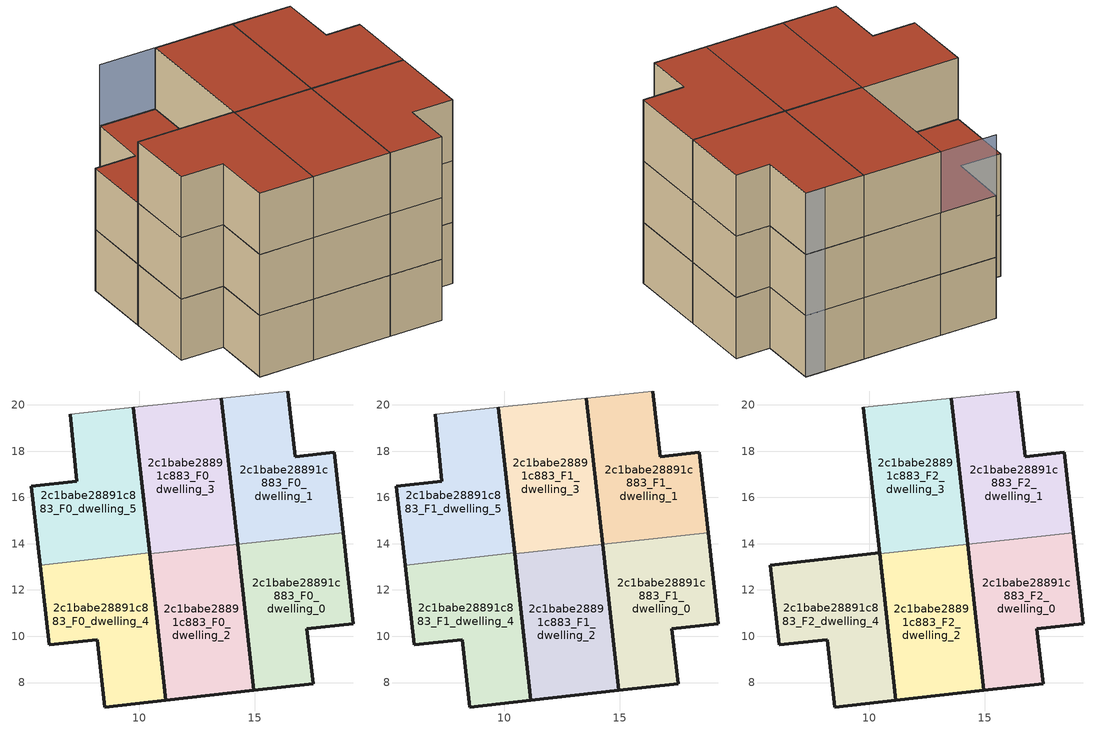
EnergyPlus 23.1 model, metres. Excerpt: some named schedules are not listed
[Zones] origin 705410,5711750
2c1babe28891c883_F0_dwelling_0
 floor ground (EU_floor_Construction): 17.52,7.94 17.25,10.32 19.25,10.55 18.81,14.47 14.25,13.97 14.95,7.66 z0
 wall outside (EU_wall_Construction): 18.81,14.47 19.25,10.55 17.25,10.32 17.52,7.94 14.95,7.66 14.25,13.97 z0:3
 wall to 2c1babe28891c883_F0_dwelling_1 (EU_wall_Construction): 14.25,13.97 18.81,14.47 z0:3
2c1babe28891c883_F0_dwelling_1
 floor ground (EU_floor_Construction): 18.81,14.47 18.42,17.96 16.75,17.76 16.42,20.6 13.55,20.29 14.25,13.97 z0
 wall outside (EU_wall_Construction): 16.42,20.6 16.75,17.76 18.42,17.96 18.81,14.47 / 14.25,13.97 13.55,20.29 z0:3
 wall adiabatic (EU_wall_Construction): 13.55,20.29 16.42,20.6 z0:3
2c1babe28891c883_F0_dwelling_2
 floor ground (EU_floor_Construction): 14.95,7.66 14.25,13.98 10.45,13.56 11.15,7.23 z0
 wall outside (EU_wall_Construction): 14.25,13.98 14.95,7.66 11.15,7.23 10.45,13.56 z0:3
 wall to 2c1babe28891c883_F0_dwelling_3 (EU_wall_Construction): 10.45,13.56 14.25,13.98 z0:3
2c1babe28891c883_F0_dwelling_3
 floor ground (EU_floor_Construction): 14.25,13.98 13.55,20.29 9.75,19.89 10.45,13.56 z0
 wall outside (EU_wall_Construction): 13.55,20.29 14.25,13.98 / 10.45,13.56 9.75,19.89 z0:3
 wall adiabatic (EU_wall_Construction): 9.75,19.89 13.55,20.29 z0:3
2c1babe28891c883_F0_dwelling_4
 floor ground (EU_floor_Construction): 11.15,7.23 10.45,13.6 5.72,13.08 6.1,9.63 8.19,9.86 8.52,6.94 z0
 wall outside (EU_wall_Construction): 10.45,13.6 11.15,7.23 8.52,6.94 8.19,9.86 6.1,9.63 5.72,13.08 z0:3
 wall to 2c1babe28891c883_F0_dwelling_5 (EU_wall_Construction): 5.72,13.08 10.45,13.6 z0:3
2c1babe28891c883_F0_dwelling_5
 floor ground (EU_floor_Construction): 10.45,13.6 9.75,19.89 7.02,19.6 7.3,16.69 5.34,16.48 5.72,13.08 z0
 wall outside (EU_wall_Construction): 9.75,19.89 10.45,13.6 / 5.72,13.08 5.34,16.48 7.3,16.69 7.02,19.6 z0:3
 wall adiabatic (EU_wall_Construction): 7.02,19.6 9.75,19.89 z0:3
2c1babe28891c883_F1_dwelling_0
 floor to 2c1babe28891c883_F0_dwelling_0 (EU_floor_Construction): 17.52,7.94 17.25,10.32 19.25,10.55 18.81,14.47 14.25,13.97 14.95,7.66 z3
 wall outside (EU_wall_Construction): 18.81,14.47 19.25,10.55 17.25,10.32 17.52,7.94 14.95,7.66 14.25,13.97 z3:6
 wall to 2c1babe28891c883_F1_dwelling_1 (EU_wall_Construction): 14.25,13.97 18.81,14.47 z3:6
2c1babe28891c883_F1_dwelling_1
 floor to 2c1babe28891c883_F0_dwelling_1 (EU_floor_Construction): 18.81,14.47 18.42,17.96 16.75,17.76 16.42,20.6 13.55,20.29 14.25,13.97 z3
 wall outside (EU_wall_Construction): 16.42,20.6 16.75,17.76 18.42,17.96 18.81,14.47 / 14.25,13.97 13.55,20.29 z3:6
 wall adiabatic (EU_wall_Construction): 13.55,20.29 16.42,20.6 z3:6
2c1babe28891c883_F1_dwelling_2
 floor to 2c1babe28891c883_F0_dwelling_2 (EU_floor_Construction): 14.95,7.66 14.25,13.98 10.45,13.56 11.15,7.23 z3
 wall outside (EU_wall_Construction): 14.25,13.98 14.95,7.66 11.15,7.23 10.45,13.56 z3:6
 wall to 2c1babe28891c883_F1_dwelling_3 (EU_wall_Construction): 10.45,13.56 14.25,13.98 z3:6
2c1babe28891c883_F1_dwelling_3
 floor to 2c1babe28891c883_F0_dwelling_3 (EU_floor_Construction): 14.25,13.98 13.55,20.29 9.75,19.89 10.45,13.56 z3
 wall outside (EU_wall_Construction): 13.55,20.29 14.25,13.98 / 10.45,13.56 9.75,19.89 z3:6
 wall adiabatic (EU_wall_Construction): 9.75,19.89 13.55,20.29 z3:6
2c1babe28891c883_F1_dwelling_4
 floor to 2c1babe28891c883_F0_dwelling_4 (EU_floor_Construction): 11.15,7.23 10.45,13.6 5.72,13.08 6.1,9.63 8.19,9.86 8.52,6.94 z3
 wall outside (EU_wall_Construction): 10.45,13.6 11.15,7.23 8.52,6.94 8.19,9.86 6.1,9.63 5.72,13.08 z3:6
 wall to 2c1babe28891c883_F1_dwelling_5 (EU_wall_Construction): 5.72,13.08 10.45,13.6 z3:6
2c1babe28891c883_F1_dwelling_5
 floor to 2c1babe28891c883_F0_dwelling_5 (EU_floor_Construction): 10.45,13.6 9.75,19.89 7.02,19.6 7.3,16.69 5.34,16.48 5.72,13.08 z3
 wall outside (EU_wall_Construction): 9.75,19.89 10.45,13.6 / 5.72,13.08 5.34,16.48 7.3,16.69 7.02,19.6 z3:6
 wall adiabatic (EU_wall_Construction): 7.02,19.6 9.75,19.89 z3:6
 roof outside (EU_roof_Construction): 9.75,19.89 10.45,13.6 5.72,13.08 5.34,16.48 7.3,16.69 7.02,19.6 z6
2c1babe28891c883_F2_dwelling_0
 floor to 2c1babe28891c883_F1_dwelling_0 (EU_floor_Construction): 17.52,7.94 17.25,10.32 19.25,10.55 18.81,14.47 14.25,13.97 14.95,7.66 z6
 wall outside (EU_wall_Construction): 18.81,14.47 19.25,10.55 17.25,10.32 17.52,7.94 14.95,7.66 14.25,13.97 z6:9
 wall to 2c1babe28891c883_F2_dwelling_1 (EU_wall_Construction): 14.25,13.97 18.81,14.47 z6:9
 roof outside (EU_roof_Construction): 18.81,14.47 19.25,10.55 17.25,10.32 17.52,7.94 14.95,7.66 14.25,13.97 z9
2c1babe28891c883_F2_dwelling_1
 floor to 2c1babe28891c883_F1_dwelling_1 (EU_floor_Construction): 18.81,14.47 18.42,17.96 16.75,17.76 16.42,20.6 13.55,20.29 14.25,13.97 z6
 wall outside (EU_wall_Construction): 16.42,20.6 16.75,17.76 18.42,17.96 18.81,14.47 / 14.25,13.97 13.55,20.29 z6:9
 wall adiabatic (EU_wall_Construction): 13.55,20.29 16.42,20.6 z6:9
 roof outside (EU_roof_Construction): 16.42,20.6 16.75,17.76 18.42,17.96 18.81,14.47 14.25,13.97 13.55,20.29 z9
2c1babe28891c883_F2_dwelling_2
 floor to 2c1babe28891c883_F1_dwelling_2 (EU_floor_Construction): 14.95,7.66 14.25,13.98 10.45,13.56 11.15,7.23 z6
 wall outside (EU_wall_Construction): 14.25,13.98 14.95,7.66 11.15,7.23 10.45,13.56 z6:9
 wall to 2c1babe28891c883_F2_dwelling_3 (EU_wall_Construction): 10.45,13.56 14.25,13.98 z6:9
 roof outside (EU_roof_Construction): 14.25,13.98 14.95,7.66 11.15,7.23 10.45,13.56 z9
2c1babe28891c883_F2_dwelling_3
 floor to 2c1babe28891c883_F1_dwelling_3 (EU_floor_Construction): 14.25,13.98 13.55,20.29 9.75,19.89 10.45,13.56 z6
 wall outside (EU_wall_Construction): 13.55,20.29 14.25,13.98 / 10.45,13.56 9.75,19.89 z6:9
 wall adiabatic (EU_wall_Construction): 9.75,19.89 13.55,20.29 z6:9
 roof outside (EU_roof_Construction): 13.55,20.29 14.25,13.98 10.45,13.56 9.75,19.89 z9
2c1babe28891c883_F2_dwelling_4
 floor to 2c1babe28891c883_F1_dwelling_4 (EU_floor_Construction): 11.15,7.23 10.45,13.6 5.72,13.08 6.1,9.63 8.19,9.86 8.52,6.94 z6
 wall outside (EU_wall_Construction): 5.72,13.08 10.45,13.6 11.15,7.23 8.52,6.94 8.19,9.86 6.1,9.63 5.72,13.08 z6:9
 roof outside (EU_roof_Construction): 10.45,13.6 11.15,7.23 8.52,6.94 8.19,9.86 6.1,9.63 5.72,13.08 z9
shading: 16.42,20.6 7.03,19.6 z0:9
[Building]
EU S2 Campaign: North Axis=0; Terrain=City; Solar Distribution=FullExterior
[Site:Location]
London: Latitude=51.5; Longitude=-0.5; Time Zone=0; Elevation=25
[SizingPeriod:WeatherFileDays]
AnnualSizingPeriod: Begin Month=1; Begin Day of Month=1; End Month=12; End Day of Month=31; Day of Week for Start Day=Monday; Use Weather File Daylight Saving Period=No; Use Weather File Rain and Snow Indicators=No
[MATERIAL]
EU_InternalMass_Material: Roughness=MediumRough; Thickness=0.1; Conductivity=1; Density=1800; Specific Heat=900; Thermal Absorptance=0.9; Solar Absorptance=0.7; Visible Absorptance=0.7
[MATERIAL:NOMASS] Roughness=MediumRough; Thermal Absorptance=0.9; Solar Absorptance=0.7; Visible Absorptance=0.7
Name | Thermal Resistance
EU_wall_NoMass | 1.04674
EU_roof_NoMass | 4.32442
EU_floor_NoMass | 2.04616
[CONSTRUCTION]
EU_wall_Construction: EU_wall_NoMass
EU_roof_Construction: EU_roof_NoMass
EU_floor_Construction: EU_floor_NoMass
EU_InternalMass_Construction: EU_InternalMass_Material
[ZONE] Type=1; Multiplier=1; Ceiling Height=autocalculate; Floor Area=autocalculate; Part of Total Floor Area=Yes
Name | Volume
2c1babe28891c883_F0_dwelling_0; 2c1babe28891c883_F1_dwelling_0; 2c1babe28891c883_F2_dwelling_0 | 72.9705
2c1babe28891c883_F0_dwelling_1; 2c1babe28891c883_F1_dwelling_1; 2c1babe28891c883_F2_dwelling_1 | 72.9697
2c1babe28891c883_F0_dwelling_2; 2c1babe28891c883_F1_dwelling_2; 2c1babe28891c883_F2_dwelling_2 | 72.9712
2c1babe28891c883_F0_dwelling_3; 2c1babe28891c883_F1_dwelling_3; 2c1babe28891c883_F2_dwelling_3 | 72.9844
2c1babe28891c883_F0_dwelling_4; 2c1babe28891c883_F1_dwelling_4; 2c1babe28891c883_F2_dwelling_4 | 72.9617
2c1babe28891c883_F0_dwelling_5; 2c1babe28891c883_F1_dwelling_5 | 72.9639
[INTERNALMASS] Construction=EU_InternalMass_Construction
Name | Zone or ZoneList | Surface Area
2c1babe28891c883_F0_dwelling_0_EU_InternalMass | 2c1babe28891c883_F0_dwelling_0 | 24.323
2c1babe28891c883_F0_dwelling_1_EU_InternalMass | 2c1babe28891c883_F0_dwelling_1 | 24.3243
2c1babe28891c883_F0_dwelling_2_EU_InternalMass | 2c1babe28891c883_F0_dwelling_2 | 24.3236
2c1babe28891c883_F0_dwelling_3_EU_InternalMass | 2c1babe28891c883_F0_dwelling_3 | 24.3282
2c1babe28891c883_F0_dwelling_4_EU_InternalMass | 2c1babe28891c883_F0_dwelling_4 | 24.3205
2c1babe28891c883_F0_dwelling_5_EU_InternalMass | 2c1babe28891c883_F0_dwelling_5 | 24.3207
2c1babe28891c883_F1_dwelling_0_EU_InternalMass | 2c1babe28891c883_F1_dwelling_0 | 24.323
2c1babe28891c883_F1_dwelling_1_EU_InternalMass | 2c1babe28891c883_F1_dwelling_1 | 24.3243
2c1babe28891c883_F1_dwelling_2_EU_InternalMass | 2c1babe28891c883_F1_dwelling_2 | 24.3236
2c1babe28891c883_F1_dwelling_3_EU_InternalMass | 2c1babe28891c883_F1_dwelling_3 | 24.3282
2c1babe28891c883_F1_dwelling_4_EU_InternalMass | 2c1babe28891c883_F1_dwelling_4 | 24.3205
2c1babe28891c883_F1_dwelling_5_EU_InternalMass | 2c1babe28891c883_F1_dwelling_5 | 24.3207
2c1babe28891c883_F2_dwelling_0_EU_InternalMass | 2c1babe28891c883_F2_dwelling_0 | 29.1855
2c1babe28891c883_F2_dwelling_1_EU_InternalMass | 2c1babe28891c883_F2_dwelling_1 | 29.1905
2c1babe28891c883_F2_dwelling_2_EU_InternalMass | 2c1babe28891c883_F2_dwelling_2 | 29.1862
2c1babe28891c883_F2_dwelling_3_EU_InternalMass | 2c1babe28891c883_F2_dwelling_3 | 29.4316
2c1babe28891c883_F2_dwelling_4_EU_InternalMass | 2c1babe28891c883_F2_dwelling_4 | 28.9502
[OTHEREQUIPMENT] Fuel Type=Electricity; Design Level Calculation Method=Watts/Area; Power per Zone Floor Area=1; Fraction Latent=0; Fraction Radiant=0; Fraction Lost=0; Carbon Dioxide Generation Rate=0; EndUse Subcategory=EU_Step8_InternalGains
Name | Zone or ZoneList or Space or SpaceList | Schedule
EU_Step8_InternalGain_2c1babe28891c883_F0_dwelling_0_f000 | 2c1babe28891c883_F0_dwelling_0 | EU_Step8_GainSchedule_2c1babe28891c883_F0_dwelling_0_f000
EU_Step8_InternalGain_2c1babe28891c883_F0_dwelling_1_f000 | 2c1babe28891c883_F0_dwelling_1 | EU_Step8_GainSchedule_2c1babe28891c883_F0_dwelling_1_f000
EU_Step8_InternalGain_2c1babe28891c883_F0_dwelling_2_f000 | 2c1babe28891c883_F0_dwelling_2 | EU_Step8_GainSchedule_2c1babe28891c883_F0_dwelling_2_f000
EU_Step8_InternalGain_2c1babe28891c883_F0_dwelling_3_f000 | 2c1babe28891c883_F0_dwelling_3 | EU_Step8_GainSchedule_2c1babe28891c883_F0_dwelling_3_f000
EU_Step8_InternalGain_2c1babe28891c883_F0_dwelling_4_f000 | 2c1babe28891c883_F0_dwelling_4 | EU_Step8_GainSchedule_2c1babe28891c883_F0_dwelling_4_f000
EU_Step8_InternalGain_2c1babe28891c883_F0_dwelling_5_f000 | 2c1babe28891c883_F0_dwelling_5 | EU_Step8_GainSchedule_2c1babe28891c883_F0_dwelling_5_f000
EU_Step8_InternalGain_2c1babe28891c883_F1_dwelling_0_f000 | 2c1babe28891c883_F1_dwelling_0 | EU_Step8_GainSchedule_2c1babe28891c883_F1_dwelling_0_f000
EU_Step8_InternalGain_2c1babe28891c883_F1_dwelling_1_f000 | 2c1babe28891c883_F1_dwelling_1 | EU_Step8_GainSchedule_2c1babe28891c883_F1_dwelling_1_f000
EU_Step8_InternalGain_2c1babe28891c883_F1_dwelling_2_f000 | 2c1babe28891c883_F1_dwelling_2 | EU_Step8_GainSchedule_2c1babe28891c883_F1_dwelling_2_f000
EU_Step8_InternalGain_2c1babe28891c883_F1_dwelling_3_f000 | 2c1babe28891c883_F1_dwelling_3 | EU_Step8_GainSchedule_2c1babe28891c883_F1_dwelling_3_f000
EU_Step8_InternalGain_2c1babe28891c883_F1_dwelling_4_f000 | 2c1babe28891c883_F1_dwelling_4 | EU_Step8_GainSchedule_2c1babe28891c883_F1_dwelling_4_f000
EU_Step8_InternalGain_2c1babe28891c883_F1_dwelling_5_f000 | 2c1babe28891c883_F1_dwelling_5 | EU_Step8_GainSchedule_2c1babe28891c883_F1_dwelling_5_f000
EU_Step8_InternalGain_2c1babe28891c883_F2_dwelling_0_f000 | 2c1babe28891c883_F2_dwelling_0 | EU_Step8_GainSchedule_2c1babe28891c883_F2_dwelling_0_f000
EU_Step8_InternalGain_2c1babe28891c883_F2_dwelling_1_f000 | 2c1babe28891c883_F2_dwelling_1 | EU_Step8_GainSchedule_2c1babe28891c883_F2_dwelling_1_f000
EU_Step8_InternalGain_2c1babe28891c883_F2_dwelling_2_f000 | 2c1babe28891c883_F2_dwelling_2 | EU_Step8_GainSchedule_2c1babe28891c883_F2_dwelling_2_f000
EU_Step8_InternalGain_2c1babe28891c883_F2_dwelling_3_f000 | 2c1babe28891c883_F2_dwelling_3 | EU_Step8_GainSchedule_2c1babe28891c883_F2_dwelling_3_f000
EU_Step8_InternalGain_2c1babe28891c883_F2_dwelling_4_f000 | 2c1babe28891c883_F2_dwelling_4 | EU_Step8_GainSchedule_2c1babe28891c883_F2_dwelling_4_f000
[ZONEVENTILATION:DESIGNFLOWRATE] Schedule=EU_AlwaysOn; Design Flow Rate Calculation Method=AirChanges/Hour; Air Changes per Hour=0.488719; Ventilation Type=Natural; Fan Pressure Rise=0; Fan Total Efficiency=1; Constant Term Coefficient=1; Temperature Term Coefficient=0; Velocity Term Coefficient=0; Velocity Squared Term Coefficient=0; Minimum Indoor Temperature=-100; Maximum Indoor Temperature=100; Delta Temperature=-100; Minimum Outdoor Temperature=-100; Maximum Outdoor Temperature=100; Maximum Wind Speed=40
Name | Zone or ZoneList or Space or SpaceList
EU_ConstantAir_2c1babe28891c883_F0_dwelling_0 | 2c1babe28891c883_F0_dwelling_0
EU_ConstantAir_2c1babe28891c883_F0_dwelling_1 | 2c1babe28891c883_F0_dwelling_1
EU_ConstantAir_2c1babe28891c883_F0_dwelling_2 | 2c1babe28891c883_F0_dwelling_2
EU_ConstantAir_2c1babe28891c883_F0_dwelling_3 | 2c1babe28891c883_F0_dwelling_3
EU_ConstantAir_2c1babe28891c883_F0_dwelling_4 | 2c1babe28891c883_F0_dwelling_4
EU_ConstantAir_2c1babe28891c883_F0_dwelling_5 | 2c1babe28891c883_F0_dwelling_5
EU_ConstantAir_2c1babe28891c883_F1_dwelling_0 | 2c1babe28891c883_F1_dwelling_0
EU_ConstantAir_2c1babe28891c883_F1_dwelling_1 | 2c1babe28891c883_F1_dwelling_1
EU_ConstantAir_2c1babe28891c883_F1_dwelling_2 | 2c1babe28891c883_F1_dwelling_2
EU_ConstantAir_2c1babe28891c883_F1_dwelling_3 | 2c1babe28891c883_F1_dwelling_3
EU_ConstantAir_2c1babe28891c883_F1_dwelling_4 | 2c1babe28891c883_F1_dwelling_4
EU_ConstantAir_2c1babe28891c883_F1_dwelling_5 | 2c1babe28891c883_F1_dwelling_5
EU_ConstantAir_2c1babe28891c883_F2_dwelling_0 | 2c1babe28891c883_F2_dwelling_0
EU_ConstantAir_2c1babe28891c883_F2_dwelling_1 | 2c1babe28891c883_F2_dwelling_1
EU_ConstantAir_2c1babe28891c883_F2_dwelling_2 | 2c1babe28891c883_F2_dwelling_2
EU_ConstantAir_2c1babe28891c883_F2_dwelling_3 | 2c1babe28891c883_F2_dwelling_3
EU_ConstantAir_2c1babe28891c883_F2_dwelling_4 | 2c1babe28891c883_F2_dwelling_4
[HVACTEMPLATE:THERMOSTAT] Constant Heating Setpoint=20; Constant Cooling Setpoint=50
EU_HeatOnly_2c1babe28891c883_F0_dwelling_0; EU_HeatOnly_2c1babe28891c883_F0_dwelling_1; EU_HeatOnly_2c1babe28891c883_F0_dwelling_2; EU_HeatOnly_2c1babe28891c883_F0_dwelling_3; EU_HeatOnly_2c1babe28891c883_F0_dwelling_4; EU_HeatOnly_2c1babe28891c883_F0_dwelling_5; EU_HeatOnly_2c1babe28891c883_F1_dwelling_0; EU_HeatOnly_2c1babe28891c883_F1_dwelling_1; EU_HeatOnly_2c1babe28891c883_F1_dwelling_2; EU_HeatOnly_2c1babe28891c883_F1_dwelling_3; EU_HeatOnly_2c1babe28891c883_F1_dwelling_4; EU_HeatOnly_2c1babe28891c883_F1_dwelling_5; EU_HeatOnly_2c1babe28891c883_F2_dwelling_0; EU_HeatOnly_2c1babe28891c883_F2_dwelling_1; EU_HeatOnly_2c1babe28891c883_F2_dwelling_2; EU_HeatOnly_2c1babe28891c883_F2_dwelling_3; EU_HeatOnly_2c1babe28891c883_F2_dwelling_4
[HVACTEMPLATE:ZONE:IDEALLOADSAIRSYSTEM] System Availability Schedule=EU_AlwaysOn; Maximum Heating Supply Air Temperature=50; Minimum Cooling Supply Air Temperature=13; Maximum Heating Supply Air Humidity Ratio=0.0156; Minimum Cooling Supply Air Humidity Ratio=0.0077; Heating Limit=NoLimit; Cooling Limit=NoLimit; Heating Availability Schedule=EU_AlwaysOn; Cooling Availability Schedule=EU_CoolingOff; Dehumidification Control Type=ConstantSensibleHeatRatio; Cooling Sensible Heat Ratio=0.7; Dehumidification Setpoint=60; Humidification Control Type=None; Humidification Setpoint=30; Outdoor Air Method=None; Outdoor Air Flow Rate per Person=0.00944; Outdoor Air Flow Rate per Zone Floor Area=0; Outdoor Air Flow Rate per Zone=0; Demand Controlled Ventilation Type=None; Outdoor Air Economizer Type=NoEconomizer; Heat Recovery Type=None; Sensible Heat Recovery Effectiveness=0.7; Latent Heat Recovery Effectiveness=0.65
Name | Template Thermostat
2c1babe28891c883_F0_dwelling_0 | EU_HeatOnly_2c1babe28891c883_F0_dwelling_0
2c1babe28891c883_F0_dwelling_1 | EU_HeatOnly_2c1babe28891c883_F0_dwelling_1
2c1babe28891c883_F0_dwelling_2 | EU_HeatOnly_2c1babe28891c883_F0_dwelling_2
2c1babe28891c883_F0_dwelling_3 | EU_HeatOnly_2c1babe28891c883_F0_dwelling_3
2c1babe28891c883_F0_dwelling_4 | EU_HeatOnly_2c1babe28891c883_F0_dwelling_4
2c1babe28891c883_F0_dwelling_5 | EU_HeatOnly_2c1babe28891c883_F0_dwelling_5
2c1babe28891c883_F1_dwelling_0 | EU_HeatOnly_2c1babe28891c883_F1_dwelling_0
2c1babe28891c883_F1_dwelling_1 | EU_HeatOnly_2c1babe28891c883_F1_dwelling_1
2c1babe28891c883_F1_dwelling_2 | EU_HeatOnly_2c1babe28891c883_F1_dwelling_2
2c1babe28891c883_F1_dwelling_3 | EU_HeatOnly_2c1babe28891c883_F1_dwelling_3
2c1babe28891c883_F1_dwelling_4 | EU_HeatOnly_2c1babe28891c883_F1_dwelling_4
2c1babe28891c883_F1_dwelling_5 | EU_HeatOnly_2c1babe28891c883_F1_dwelling_5
2c1babe28891c883_F2_dwelling_0 | EU_HeatOnly_2c1babe28891c883_F2_dwelling_0
2c1babe28891c883_F2_dwelling_1 | EU_HeatOnly_2c1babe28891c883_F2_dwelling_1
2c1babe28891c883_F2_dwelling_2 | EU_HeatOnly_2c1babe28891c883_F2_dwelling_2
2c1babe28891c883_F2_dwelling_3 | EU_HeatOnly_2c1babe28891c883_F2_dwelling_3
2c1babe28891c883_F2_dwelling_4 | EU_HeatOnly_2c1babe28891c883_F2_dwelling_4
[SIZING:ZONE] Zone Cooling Design Supply Air Temperature Input Method=SupplyAirTemperature; Zone Cooling Design Supply Air Temperature=13; Zone Heating Design Supply Air Temperature Input Method=SupplyAirTemperature; Zone Heating Design Supply Air Temperature=50; Zone Cooling Design Supply Air Humidity Ratio=0.008; Zone Heating Design Supply Air Humidity Ratio=0.008; Cooling Design Air Flow Method=DesignDay; Cooling Design Air Flow Rate=0; Cooling Minimum Air Flow per Zone Floor Area=0.000762; Cooling Minimum Air Flow=0; Cooling Minimum Air Flow Fraction=0.2; Heating Design Air Flow Method=DesignDay; Heating Design Air Flow Rate=0; Heating Maximum Air Flow per Zone Floor Area=0.002032; Heating Maximum Air Flow=0.141576; Heating Maximum Air Flow Fraction=0.3; Account for Dedicated Outdoor Air System=No; Dedicated Outdoor Air System Control Strategy=NeutralSupplyAir; Dedicated Outdoor Air Low Setpoint Temperature for Design=autosize; Dedicated Outdoor Air High Setpoint Temperature for Design=autosize; Zone Load Sizing Method=Sensible Load Only No Latent Load; Zone Latent Cooling Design Supply Air Humidity Ratio Input Method=HumidityRatioDifference; Zone Cooling Design Supply Air Humidity Ratio Difference=0.005; Zone Latent Heating Design Supply Air Humidity Ratio Input Method=HumidityRatioDifference; Zone Humidification Design Supply Air Humidity Ratio Difference=0.005
2c1babe28891c883_F0_dwelling_0; 2c1babe28891c883_F0_dwelling_1; 2c1babe28891c883_F0_dwelling_2; 2c1babe28891c883_F0_dwelling_3; 2c1babe28891c883_F0_dwelling_4; 2c1babe28891c883_F0_dwelling_5; 2c1babe28891c883_F1_dwelling_0; 2c1babe28891c883_F1_dwelling_1; 2c1babe28891c883_F1_dwelling_2; 2c1babe28891c883_F1_dwelling_3; 2c1babe28891c883_F1_dwelling_4; 2c1babe28891c883_F1_dwelling_5; 2c1babe28891c883_F2_dwelling_0; 2c1babe28891c883_F2_dwelling_1; 2c1babe28891c883_F2_dwelling_2; 2c1babe28891c883_F2_dwelling_3; 2c1babe28891c883_F2_dwelling_4
[SCHEDULE:FILE]
EU_Step8_GainSchedule_2c1babe28891c883_F0_dwelling_0_f000: File=../../schedules/2c1babe28891c883/2c1babe28891c883_F0_dwelling_0_f000_gain.csv; Column Number=1; Rows to Skip at Top=0; Number of Hours of Data=8760; Column Separator=Comma; Interpolate to Timestep=No; Minutes per Item=60; Adjust Schedule for Daylight Savings=Yes
